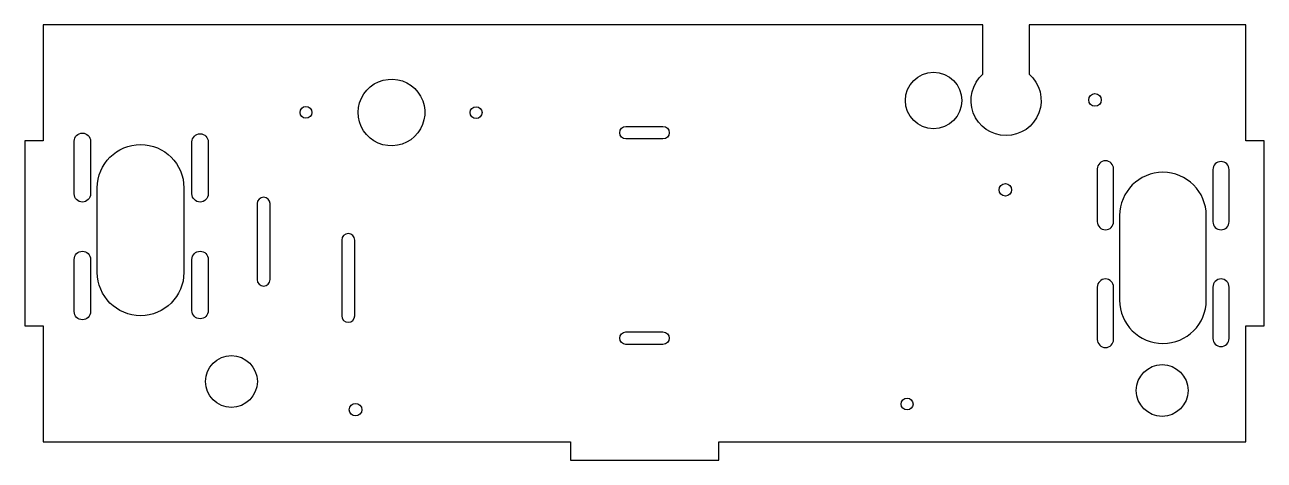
# Model space of a CAD drawing. Header units: millimetres. Extents: x -330 to 5, y 0 to 118.
import ezdxf

# ---------------------------------------------------------------- set-up
doc = ezdxf.new("R2010")
doc.units = ezdxf.units.MM
doc.layers.get('0').update_dxf_attribs({"linetype": 'CONTINUOUS'})

msp = doc.modelspace()

# ---------------------------------------------------------------- linework, layer by layer
for points in [[(-0.48, 5), (-0.48, 36.3), (4.52, 36.3), (4.52, 86.3), (-0.48, 86.3), (-0.48, 117.61), (-58.98, 117.61), (-58.98, 104.28, -2.666003), (-71.43, 104.28), (-71.43, 117.61), (-325.21, 117.61), (-325.21, 86.3), (-330.21, 86.3), (-330.21, 36.3), (-325.21, 36.3), (-325.21, 5), (-182.79, 5), (-182.79, 0), (-142.79, 0), (-142.79, 5)], [(-312.45, 86.17), (-312.45, 71.93, -1), (-316.85, 71.93), (-316.85, 86.17, -1)], [(-285.05, 71.93), (-285.05, 85.98, -1), (-280.65, 85.98), (-280.65, 71.93, -1)], [(-157.85, 86.77), (-167.85, 86.77, -1), (-167.85, 90.17), (-157.85, 90.17, -1)], [(-310.63, 50.73), (-310.63, 73.57, -1), (-287.24, 73.57), (-287.24, 50.73, -1)], [(-36.15, 78.67, 1), (-40.55, 78.67), (-40.55, 64.43, 1), (-36.15, 64.43)], [(-4.95, 78.48, 1), (-9.35, 78.48), (-9.35, 64.43, 1), (-4.95, 64.43)], [(-11.14, 66.07, 1), (-34.53, 66.07), (-34.53, 43.23, 1), (-11.14, 43.23)], [(-263.96, 69.3, 1), (-267.46, 69.3), (-267.46, 48.8, 1), (-263.96, 48.8)], [(-241.11, 59.47, 1), (-244.61, 59.47), (-244.61, 39.01, 1), (-241.11, 39.01)], [(-316.85, 40.13), (-316.85, 54.25, -1), (-312.45, 54.25), (-312.45, 40.13, -1)], [(-285.05, 40.39), (-285.05, 54.25, -1), (-280.65, 54.25), (-280.65, 40.39, -1)], [(-36.15, 46.75, 1), (-40.55, 46.75), (-40.55, 32.63, 1), (-36.15, 32.63)], [(-4.95, 46.75, 1), (-9.35, 46.75), (-9.35, 32.89, 1), (-4.95, 32.89)], [(-167.85, 34.66), (-157.85, 34.66, -1), (-157.85, 31.26), (-167.85, 31.26, -1)]]:
    msp.add_lwpolyline(points, format="xyb", close=True)
msp.add_lwpolyline([(-232.2, 84.98), (-233.49, 85.23), (-234.73, 85.66), (-235.9, 86.26), (-236.96, 87.03), (-237.9, 87.95), (-238.7, 88.99), (-239.34, 90.14), (-239.8, 91.37), (-240.08, 92.66), (-240.17, 93.97), (-240.07, 95.28), (-239.78, 96.56), (-239.3, 97.78), (-238.65, 98.92), (-237.85, 99.96), (-236.9, 100.87), (-235.82, 101.63), (-234.65, 102.22), (-233.41, 102.64), (-232.11, 102.87), (-230.8, 102.91), (-229.5, 102.76), (-228.23, 102.43), (-227.02, 101.91), (-225.9, 101.22), (-224.9, 100.37), (-224.02, 99.39), (-223.3, 98.29), (-222.75, 97.1), (-222.38, 95.84), (-222.19, 94.54), (-222.2, 93.22), (-222.4, 91.92), (-222.78, 90.67), (-223.35, 89.48), (-224.08, 88.39), (-224.96, 87.42), (-225.97, 86.58), (-227.1, 85.9), (-228.31, 85.39), (-229.58, 85.07), (-230.89, 84.93)], close=True)
for centre, radius in [((-84.76, 97.15), 7.62), ((-41.19, 97.31), 1.7), ((-254.28, 93.95), 1.6), ((-208.32, 93.89), 1.6), ((-65.39, 73.03), 1.7), ((-274.4, 21.26), 7), ((-23.04, 18.83), 7), ((-91.93, 15.17), 1.6), ((-240.88, 13.65), 1.7)]:
    msp.add_circle(centre, radius)

doc.saveas('drawing.dxf')
